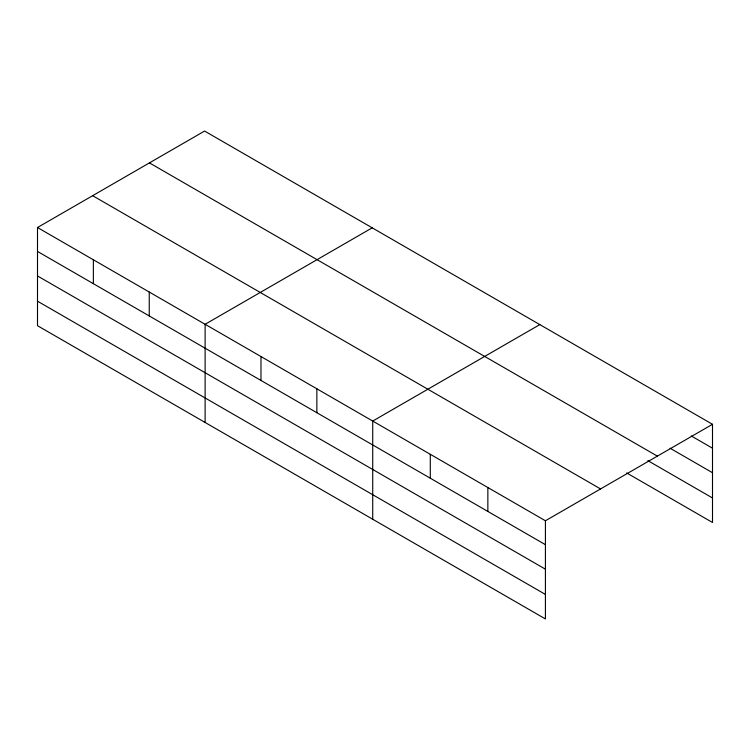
<?xml version="1.0" encoding="UTF-8"?>
<svg xmlns="http://www.w3.org/2000/svg" width="750" height="750" viewBox="0 0 750 750"><rect width="100%" height="100%" fill="white"/><g stroke="black" fill="none" stroke-linecap="round" stroke-linejoin="round"><path stroke-width="1.12" d="M37.5 227.522L545.419 520.763L545.419 618.947L37.5 325.697L37.5 227.522L204.581 131.053L712.5 424.303L712.5 522.478L626.663 472.922M372.197 227.831L205.116 324.291L205.116 422.466M539.812 324.6L372.722 421.059L372.722 519.244M545.419 520.763L712.5 424.303M691.294 435.966L712.5 448.209M670.087 448.228L712.5 472.716M149.447 162.891L657.366 456.131M647.869 460.65L712.5 497.972M92.634 195.684L600.553 488.934M37.5 251.428L545.419 544.678M37.5 275.944L545.419 569.184M37.5 301.191L545.419 594.431M487.856 487.528L487.856 511.444M430.294 454.294L430.294 478.209M316.856 388.809L316.856 412.716M260.981 356.55L260.981 380.456M149.241 292.031L149.241 315.947M93.375 259.781L93.375 283.688"/></g></svg>
